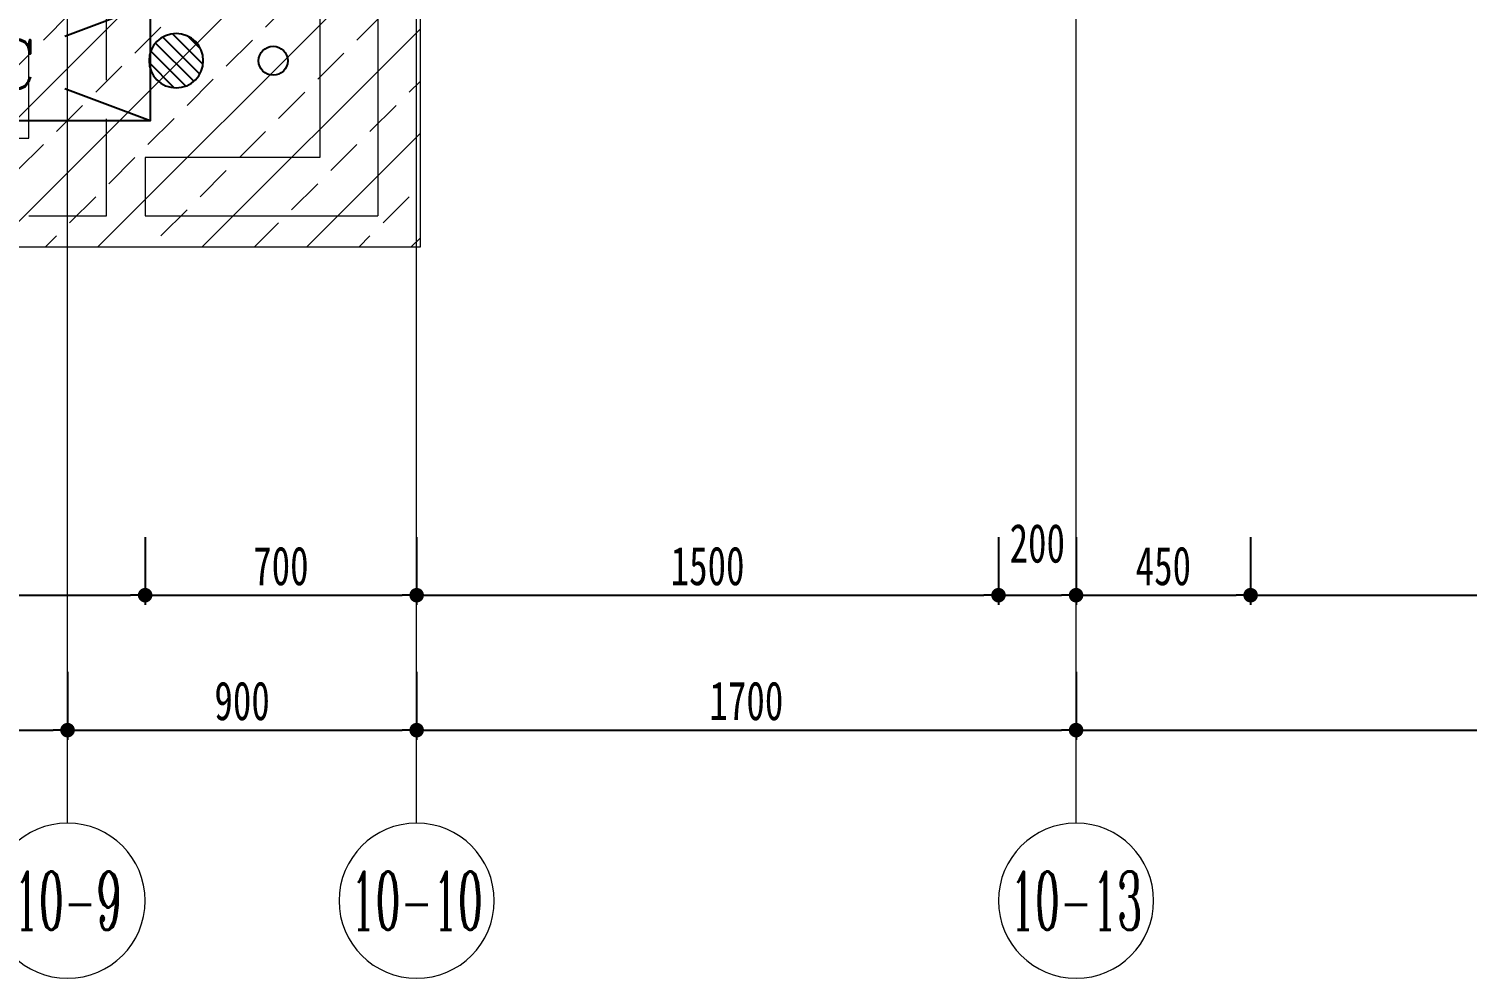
# Model space of a CAD drawing. Header units: millimetres. Extents: x 815519 to 890079, y 147095 to 251022.
# Drawn here: x 845512 to 849221, y 206951 to 209400 of the extents above; entities that cross this region are included whole.
import ezdxf
from ezdxf.enums import TextEntityAlignment as Align

# ---------------------------------------------------------------- set-up
doc = ezdxf.new("R2010")
doc.units = ezdxf.units.MM
doc.header["$LTSCALE"] = 1000
doc.linetypes.add('DASH', pattern=[0.35, 0.25, -0.1])
doc.linetypes.add('DOTE', pattern=[61.468, 50.8, -5.08, 0.508, -5.08])
doc.layers.get('Defpoints').update_dxf_attribs({"color": 1})
for name, color, linetype in [('A-尺寸标注', 53, 'Continuous'), ('KTIAO', 125, 'Continuous'), ('PIPE-凝结', 150, 'Continuous'), ('VPIPE-凝结', 151, 'TG_N')]:
    doc.layers.add(name, color=color, linetype=linetype)
for name, color, linetype, lineweight in [('L-梁', 91, 'DASH', 0), ('S-WALL', 255, 'Continuous', 0), ('S-轴号', 75, 'Continuous', 0), ('S-轴线', 149, 'DOTE', 0)]:
    doc.layers.add(name, color=color, linetype=linetype, lineweight=lineweight)
doc.styles.add('COMPLEX', font='COMPLEX')
doc.styles.get("Standard").update_dxf_attribs({"font": 'gbenor.shx', "bigfont": 'gbcbig.shx'})
doc.styles.add('TG_LINETYPE', font='SIMPLEX', dxfattribs={"width": 0.8, "height": 3, "bigfont": 'HZTXT'})
doc.styles.add('TH-STYLE1', font='', dxfattribs={"width": 0.7})
doc.styles.add('尺寸', font='ROMANC.SHX', dxfattribs={"width": 0.7})
doc.styles.get('TH-STYLE1').set_extended_font_data('STFangsong')
doc.linetypes.add('TG_N', pattern='A,2,-0.3,["N",TG_LINETYPE,S=0.1,R=0,X=-0.23,Y=-0.15],0', length=2.3)
doc.linetypes.add('空调冷凝水管', pattern='A,0.14,-0.075,0.14,-0.075,0.14,-0.075,0.14,-0.075,0.14,-0.25,["N",Standard,S=0.2,R=0,X=-0.1,Y=-0.1],-0.25', length=1.5)
doc.dimstyles.new('TH-1：50', dxfattribs={"dimscale": 50, "dimtxt": 2, "dimasz": 0.75, "dimexe": 0.5, "dimexo": 0.8, "dimgap": 0.5, "dimtad": 1, "dimdec": 0, "dimrnd": 5, "dimdsep": 46, "dimtxsty": 'TH-STYLE1', "dimblk": 'DOT', "dimcen": 1, "dimdle": 0.5, "dimclrd": 53, "dimclre": 53, "dimclrt": 2, "dimadec": 0, "dimazin": 2, "dimtfac": 1, "dimtdec": 0, "dimtix": 1, "dimtmove": 2, "dimatfit": 3, "dimldrblk": 'HBA_DIMENSION_TICK-天华', "dimfxl": 3, "dimfxlon": 1, "dimarcsym": 0})

# ---------------------------------------------------------------- blocks, each defined once
blk = doc.blocks.new('wgwegwevberr')
at = {"layer": 'L-梁', "linetype": 'DASH'}
for p, q in [((845512.3, 137843.9), (845512.3, 139243.9)), ((845712.3, 137643.9), (845712.3, 139243.9)), ((842212.3, 137843.9), (845512.3, 137843.9)), ((842012.3, 137643.9), (845712.3, 137643.9))]:
    blk.add_line(p, q, dxfattribs=at)
blk = doc.blocks.new('_Dot')
at = {"color": 33, "linetype": 'ByBlock', "lineweight": -2}
blk.add_line((-0.5, 0), (-1, 0), dxfattribs=at)
at = {"color": 33, "linetype": 'ByBlock', "const_width": 0.5}
blk.add_lwpolyline([(-0.25, 0, 1), (0.25, 0, 1)], format="xyb", close=True, dxfattribs=at)
blk = doc.blocks.new('*D468')
at = {"layer": 'A-尺寸标注', "color": 53, "lineweight": -2, "ltscale": 0.5, "transparency": 16777216}
for p, q in [((842112.3, 207740.8), (842112.3, 207565.8)), ((845612.3, 207740.8), (845612.3, 207565.8)), ((842149.8, 207590.8), (845574.8, 207590.8))]:
    blk.add_line(p, q, dxfattribs=at)
at = {"layer": 'Defpoints', "color": 0, "ltscale": 0.5, "transparency": 16777216}
for p in [(842112.3, 208476.6), (845612.3, 208476.6), (845612.3, 207590.8)]:
    blk.add_point(p, dxfattribs=at)
at = {"layer": 'A-尺寸标注', "color": 53, "lineweight": -2, "ltscale": 0.5, "transparency": 16777216, "xscale": 37.5, "yscale": 37.5, "zscale": 37.5, "rotation": 180}
blk.add_blockref('_Dot', (842112.3, 207590.8), dxfattribs=at)
at = {"layer": 'A-尺寸标注', "color": 53, "lineweight": -2, "ltscale": 0.5, "transparency": 16777216, "xscale": 37.5, "yscale": 37.5, "zscale": 37.5}
blk.add_blockref('_Dot', (845612.3, 207590.8), dxfattribs=at)
at = {"layer": 'A-尺寸标注', "color": 2, "ltscale": 0.5, "transparency": 16777216, "insert": (843862.3, 207665.8), "char_height": 100, "attachment_point": 5, "style": 'TH-STYLE1'}
blk.add_mtext('3500', dxfattribs=at)
blk = doc.blocks.new('HBA_DIMENSION_TICK-天华')
at = {"color": 50, "linetype": 'ByBlock'}
for points in [[(-72.714, 62.307), (-54.906, 79.963), (-12, -0.037), (0, 0)], [(-72.714, -62.307), (-54.906, -79.963), (-12, 0.037), (0, 0)]]:
    blk.add_solid(points, dxfattribs=at)
blk = doc.blocks.new('*D469')
at = {"layer": 'A-尺寸标注', "color": 53, "lineweight": -2, "ltscale": 0.5, "transparency": 16777216}
for p, q in [((845612.3, 207740.8), (845612.3, 207565.8)), ((846512.3, 207740.8), (846512.3, 207565.8)), ((845649.8, 207590.8), (846474.8, 207590.8))]:
    blk.add_line(p, q, dxfattribs=at)
at = {"layer": 'Defpoints', "color": 0, "ltscale": 0.5, "transparency": 16777216}
for p in [(845612.3, 208476.6), (846512.3, 208476.6), (846512.3, 207590.8)]:
    blk.add_point(p, dxfattribs=at)
at = {"layer": 'A-尺寸标注', "color": 53, "lineweight": -2, "ltscale": 0.5, "transparency": 16777216, "xscale": 37.5, "yscale": 37.5, "zscale": 37.5, "rotation": 180}
blk.add_blockref('_Dot', (845612.3, 207590.8), dxfattribs=at)
at = {"layer": 'A-尺寸标注', "color": 53, "lineweight": -2, "ltscale": 0.5, "transparency": 16777216, "xscale": 37.5, "yscale": 37.5, "zscale": 37.5}
blk.add_blockref('_Dot', (846512.3, 207590.8), dxfattribs=at)
at = {"layer": 'A-尺寸标注', "color": 2, "ltscale": 0.5, "transparency": 16777216, "insert": (846062.3, 207665.8), "char_height": 100, "attachment_point": 5, "style": 'TH-STYLE1'}
blk.add_mtext('900', dxfattribs=at)
blk = doc.blocks.new('*D470')
at = {"layer": 'A-尺寸标注', "color": 53, "lineweight": -2, "ltscale": 0.5, "transparency": 16777216}
for p, q in [((846512.3, 207740.8), (846512.3, 207565.8)), ((848212.3, 207740.8), (848212.3, 207565.8)), ((846549.8, 207590.8), (848174.8, 207590.8))]:
    blk.add_line(p, q, dxfattribs=at)
at = {"layer": 'Defpoints', "color": 0, "ltscale": 0.5, "transparency": 16777216}
for p in [(846512.3, 208476.6), (848212.3, 208476.6), (848212.3, 207590.8)]:
    blk.add_point(p, dxfattribs=at)
at = {"layer": 'A-尺寸标注', "color": 53, "lineweight": -2, "ltscale": 0.5, "transparency": 16777216, "xscale": 37.5, "yscale": 37.5, "zscale": 37.5, "rotation": 180}
blk.add_blockref('_Dot', (846512.3, 207590.8), dxfattribs=at)
at = {"layer": 'A-尺寸标注', "color": 53, "lineweight": -2, "ltscale": 0.5, "transparency": 16777216, "xscale": 37.5, "yscale": 37.5, "zscale": 37.5}
blk.add_blockref('_Dot', (848212.3, 207590.8), dxfattribs=at)
at = {"layer": 'A-尺寸标注', "color": 2, "ltscale": 0.5, "transparency": 16777216, "insert": (847362.3, 207665.8), "char_height": 100, "attachment_point": 5, "style": 'TH-STYLE1'}
blk.add_mtext('1700', dxfattribs=at)
blk = doc.blocks.new('*D471')
at = {"layer": 'A-尺寸标注', "color": 53, "lineweight": -2, "ltscale": 0.5, "transparency": 16777216}
for p, q in [((848212.3, 207740.8), (848212.3, 207565.8)), ((851412.3, 207740.8), (851412.3, 207565.8)), ((848249.8, 207590.8), (851374.8, 207590.8))]:
    blk.add_line(p, q, dxfattribs=at)
at = {"layer": 'Defpoints', "color": 0, "ltscale": 0.5, "transparency": 16777216}
for p in [(848212.3, 208476.6), (851412.3, 208476.6), (851412.3, 207590.8)]:
    blk.add_point(p, dxfattribs=at)
at = {"layer": 'A-尺寸标注', "color": 53, "lineweight": -2, "ltscale": 0.5, "transparency": 16777216, "xscale": 37.5, "yscale": 37.5, "zscale": 37.5, "rotation": 180}
blk.add_blockref('_Dot', (848212.3, 207590.8), dxfattribs=at)
at = {"layer": 'A-尺寸标注', "color": 53, "lineweight": -2, "ltscale": 0.5, "transparency": 16777216, "xscale": 37.5, "yscale": 37.5, "zscale": 37.5}
blk.add_blockref('_Dot', (851412.3, 207590.8), dxfattribs=at)
at = {"layer": 'A-尺寸标注', "color": 2, "ltscale": 0.5, "transparency": 16777216, "insert": (849812.3, 207665.8), "char_height": 100, "attachment_point": 5, "style": 'TH-STYLE1'}
blk.add_mtext('3200', dxfattribs=at)
blk = doc.blocks.new('空调室外机')
at = {"linetype": 'ByBlock', "ltscale": 0.4}
for p, q in [((-375.2, 159.4), (-155.4, 76.9)), ((205, 76.9), (424.8, 159.4)), ((-375.2, -140.6), (-155.4, -58.2)), ((205, -58.2), (424.8, -140.6))]:
    blk.add_line(p, q, dxfattribs=at)
blk.add_lwpolyline([(424.8, -140.6), (424.8, 159.4), (-375.2, 159.4), (-375.2, -140.6)], close=True, dxfattribs=at)
at = {"style": 'COMPLEX', "width": 0.8}
blk.add_attdef('AC', (-83.7, -57, 0), '', height=125, dxfattribs=at)
blk = doc.blocks.new('地漏')
h = blk.add_hatch()
h.set_pattern_fill('LINE', color=13, scale=25, angle=45, style=0)
h.set_pattern_definition([(45, (0, 0), (-16.83798023, 16.83798023), [])])
edge = h.paths.add_edge_path()
edge.add_arc((6430372.7, -196010.6), 70, 0, 360)
at = {"color": 13}
blk.add_line((6430410.5, -195951.9), (6430411.9, -195953.3), dxfattribs=at)
blk.add_circle((6430372.7, -196010.6), 70)
blk = doc.blocks.new('*D475')
at = {"layer": 'A-尺寸标注', "color": 53, "lineweight": -2, "ltscale": 0.5, "transparency": 16777216}
for p, q in [((844912.3, 208088.9), (844912.3, 207913.9)), ((845812.3, 208088.9), (845812.3, 207913.9)), ((844949.8, 207938.9), (845774.8, 207938.9))]:
    blk.add_line(p, q, dxfattribs=at)
at = {"layer": 'Defpoints', "color": 0, "ltscale": 0.5, "transparency": 16777216}
for p in [(844912.3, 208738.9), (845812.3, 208738.9), (845812.3, 207938.9)]:
    blk.add_point(p, dxfattribs=at)
at = {"layer": 'A-尺寸标注', "color": 53, "lineweight": -2, "ltscale": 0.5, "transparency": 16777216, "xscale": 37.5, "yscale": 37.5, "zscale": 37.5, "rotation": 180}
blk.add_blockref('_Dot', (844912.3, 207938.9), dxfattribs=at)
at = {"layer": 'A-尺寸标注', "color": 53, "lineweight": -2, "ltscale": 0.5, "transparency": 16777216, "xscale": 37.5, "yscale": 37.5, "zscale": 37.5}
blk.add_blockref('_Dot', (845812.3, 207938.9), dxfattribs=at)
at = {"layer": 'A-尺寸标注', "color": 2, "ltscale": 0.5, "transparency": 16777216, "insert": (845362.3, 208013.9), "char_height": 100, "attachment_point": 5, "style": 'TH-STYLE1'}
blk.add_mtext('900', dxfattribs=at)
blk = doc.blocks.new('*D476')
at = {"layer": 'A-尺寸标注', "color": 53, "lineweight": -2, "ltscale": 0.5, "transparency": 16777216}
for p, q in [((845812.3, 208088.9), (845812.3, 207913.9)), ((846512.3, 208088.9), (846512.3, 207913.9)), ((845849.8, 207938.9), (846474.8, 207938.9))]:
    blk.add_line(p, q, dxfattribs=at)
at = {"layer": 'Defpoints', "color": 0, "ltscale": 0.5, "transparency": 16777216}
for p in [(845812.3, 208738.9), (846512.3, 208738.9), (846512.3, 207938.9)]:
    blk.add_point(p, dxfattribs=at)
at = {"layer": 'A-尺寸标注', "color": 53, "lineweight": -2, "ltscale": 0.5, "transparency": 16777216, "xscale": 37.5, "yscale": 37.5, "zscale": 37.5, "rotation": 180}
blk.add_blockref('_Dot', (845812.3, 207938.9), dxfattribs=at)
at = {"layer": 'A-尺寸标注', "color": 53, "lineweight": -2, "ltscale": 0.5, "transparency": 16777216, "xscale": 37.5, "yscale": 37.5, "zscale": 37.5}
blk.add_blockref('_Dot', (846512.3, 207938.9), dxfattribs=at)
at = {"layer": 'A-尺寸标注', "color": 2, "ltscale": 0.5, "transparency": 16777216, "insert": (846162.3, 208013.9), "char_height": 100, "attachment_point": 5, "style": 'TH-STYLE1'}
blk.add_mtext('700', dxfattribs=at)
blk = doc.blocks.new('*D477')
at = {"layer": 'A-尺寸标注', "color": 53, "lineweight": -2, "ltscale": 0.5, "transparency": 16777216}
for p, q in [((846512.3, 208088.9), (846512.3, 207913.9)), ((848012.3, 208088.9), (848012.3, 207913.9)), ((846549.8, 207938.9), (847974.8, 207938.9))]:
    blk.add_line(p, q, dxfattribs=at)
at = {"layer": 'Defpoints', "color": 0, "ltscale": 0.5, "transparency": 16777216}
for p in [(846512.3, 208738.9), (848012.3, 208738.9), (848012.3, 207938.9)]:
    blk.add_point(p, dxfattribs=at)
at = {"layer": 'A-尺寸标注', "color": 53, "lineweight": -2, "ltscale": 0.5, "transparency": 16777216, "xscale": 37.5, "yscale": 37.5, "zscale": 37.5, "rotation": 180}
blk.add_blockref('_Dot', (846512.3, 207938.9), dxfattribs=at)
at = {"layer": 'A-尺寸标注', "color": 53, "lineweight": -2, "ltscale": 0.5, "transparency": 16777216, "xscale": 37.5, "yscale": 37.5, "zscale": 37.5}
blk.add_blockref('_Dot', (848012.3, 207938.9), dxfattribs=at)
at = {"layer": 'A-尺寸标注', "color": 2, "ltscale": 0.5, "transparency": 16777216, "insert": (847262.3, 208013.9), "char_height": 100, "attachment_point": 5, "style": 'TH-STYLE1'}
blk.add_mtext('1500', dxfattribs=at)
blk = doc.blocks.new('*D478')
at = {"layer": 'A-尺寸标注', "color": 53, "lineweight": -2, "ltscale": 0.5, "transparency": 16777216}
for p, q in [((848012.3, 208088.9), (848012.3, 207913.9)), ((848212.3, 208088.9), (848212.3, 207913.9)), ((848049.8, 207938.9), (848174.8, 207938.9))]:
    blk.add_line(p, q, dxfattribs=at)
at = {"layer": 'Defpoints', "color": 0, "ltscale": 0.5, "transparency": 16777216}
for p in [(848012.3, 208738.9), (848212.3, 208738.9), (848212.3, 207938.9)]:
    blk.add_point(p, dxfattribs=at)
at = {"layer": 'A-尺寸标注', "color": 53, "lineweight": -2, "ltscale": 0.5, "transparency": 16777216, "xscale": 37.5, "yscale": 37.5, "zscale": 37.5, "rotation": 180}
blk.add_blockref('_Dot', (848012.3, 207938.9), dxfattribs=at)
at = {"layer": 'A-尺寸标注', "color": 53, "lineweight": -2, "ltscale": 0.5, "transparency": 16777216, "xscale": 37.5, "yscale": 37.5, "zscale": 37.5}
blk.add_blockref('_Dot', (848212.3, 207938.9), dxfattribs=at)
at = {"layer": 'A-尺寸标注', "color": 2, "ltscale": 0.5, "transparency": 16777216, "insert": (848112.3, 208072.2), "char_height": 100, "attachment_point": 5, "style": 'TH-STYLE1'}
blk.add_mtext('200', dxfattribs=at)
blk = doc.blocks.new('*D479')
at = {"layer": 'A-尺寸标注', "color": 53, "lineweight": -2, "ltscale": 0.5, "transparency": 16777216}
for p, q in [((848212.3, 208088.9), (848212.3, 207913.9)), ((848662.3, 208088.9), (848662.3, 207913.9)), ((848249.8, 207938.9), (848624.8, 207938.9))]:
    blk.add_line(p, q, dxfattribs=at)
at = {"layer": 'Defpoints', "color": 0, "ltscale": 0.5, "transparency": 16777216}
for p in [(848212.3, 208738.9), (848662.3, 208738.9), (848662.3, 207938.9)]:
    blk.add_point(p, dxfattribs=at)
at = {"layer": 'A-尺寸标注', "color": 53, "lineweight": -2, "ltscale": 0.5, "transparency": 16777216, "xscale": 37.5, "yscale": 37.5, "zscale": 37.5, "rotation": 180}
blk.add_blockref('_Dot', (848212.3, 207938.9), dxfattribs=at)
at = {"layer": 'A-尺寸标注', "color": 53, "lineweight": -2, "ltscale": 0.5, "transparency": 16777216, "xscale": 37.5, "yscale": 37.5, "zscale": 37.5}
blk.add_blockref('_Dot', (848662.3, 207938.9), dxfattribs=at)
at = {"layer": 'A-尺寸标注', "color": 2, "ltscale": 0.5, "transparency": 16777216, "insert": (848437.3, 208013.9), "char_height": 100, "attachment_point": 5, "style": 'TH-STYLE1'}
blk.add_mtext('450', dxfattribs=at)
blk = doc.blocks.new('*D480')
at = {"layer": 'A-尺寸标注', "color": 53, "lineweight": -2, "ltscale": 0.5, "transparency": 16777216}
for p, q in [((848662.3, 208088.9), (848662.3, 207913.9)), ((850162.3, 208088.9), (850162.3, 207913.9)), ((848699.8, 207938.9), (850124.8, 207938.9))]:
    blk.add_line(p, q, dxfattribs=at)
at = {"layer": 'Defpoints', "color": 0, "ltscale": 0.5, "transparency": 16777216}
for p in [(848662.3, 208738.9), (850162.3, 208738.9), (850162.3, 207938.9)]:
    blk.add_point(p, dxfattribs=at)
at = {"layer": 'A-尺寸标注', "color": 53, "lineweight": -2, "ltscale": 0.5, "transparency": 16777216, "xscale": 37.5, "yscale": 37.5, "zscale": 37.5, "rotation": 180}
blk.add_blockref('_Dot', (848662.3, 207938.9), dxfattribs=at)
at = {"layer": 'A-尺寸标注', "color": 53, "lineweight": -2, "ltscale": 0.5, "transparency": 16777216, "xscale": 37.5, "yscale": 37.5, "zscale": 37.5}
blk.add_blockref('_Dot', (850162.3, 207938.9), dxfattribs=at)
at = {"layer": 'A-尺寸标注', "color": 2, "ltscale": 0.5, "transparency": 16777216, "insert": (849412.3, 208013.9), "char_height": 100, "attachment_point": 5, "style": 'TH-STYLE1'}
blk.add_mtext('1500', dxfattribs=at)
blk = doc.blocks.new('hl_Axis-A2')
at = {"color": 75, "ltscale": 2}
blk.add_line((16, 0), (0, 0), dxfattribs=at)
at = {"color": 75}
blk.add_circle((19, 0), 3, dxfattribs=at)
at = {"color": 2, "style": '尺寸', "width": 0.7}
blk.add_attdef('轴号', text='', height=3, dxfattribs=at).set_placement((19, 0), align=Align.MIDDLE_CENTER)

msp = doc.modelspace()

# ---------------------------------------------------------------- hatches: boundary and pattern name
at = {"layer": 'S-WALL', "ltscale": 0.5}
h = msp.add_hatch(dxfattribs=at)
h.set_pattern_fill('ANSI33', color=251, scale=30)
h.set_pattern_definition([(45, (-6788.62, -29122.43), (-134.70384, 134.70384), []), (45, (-6653.91, -29122.43), (-134.70384, 134.70384), [95.25, -47.625])])
h.paths.add_polyline_path([(846521.9, 209717.5), (844912.3, 209717.5), (844912.3, 208837.5), (846521.9, 208837.5)])

# ---------------------------------------------------------------- linework, layer by layer
at = {"layer": 'PIPE-凝结', "linetype": '空调冷凝水管', "ltscale": 0.5}
msp.add_circle((846142.3, 209317.5), 37.5, dxfattribs=at)
at = {"layer": 'S-WALL'}
for p, q in [((846262.3, 209717.5), (846262.3, 209067.5)), ((846412.3, 209717.5), (846412.3, 208917.5)), ((846262.3, 209067.5), (845812.3, 209067.5)), ((845812.3, 209067.5), (845812.3, 208917.5)), ((845812.3, 208917.5), (846412.3, 208917.5))]:
    msp.add_line(p, q, dxfattribs=at)
at = {"layer": 'S-WALL', "ltscale": 0.5}
msp.add_lwpolyline([(846521.9, 209717.5), (844912.3, 209717.5), (844912.3, 208837.5), (846521.9, 208837.5)], close=True, dxfattribs=at)
at = {"layer": 'S-轴线', "linetype": 'DOTE', "ltscale": 0.03}
for p, q in [((845612.3, 207938.9), (845612.3, 219864.7)), ((846512.3, 207938.9), (846512.3, 219864.7)), ((848212.3, 207938.9), (848212.3, 219864.7))]:
    msp.add_line(p, q, dxfattribs=at)

# ---------------------------------------------------------------- block references
at = {"layer": 'KTIAO', "extrusion": (0, 0, -1)}
ref = msp.add_blockref('空调室外机', (-845450.1, 209303.1), dxfattribs=dict(at, zscale=-1))
ref.add_attrib('AC', '2AC', (845267.1, 209246.1), dxfattribs={"layer": '0', "height": 125, "style": 'COMPLEX', "width": 0.8})
at = {"layer": 'L-梁', "color": 7}
msp.add_blockref('wgwegwevberr', (0, 71273.6), dxfattribs=at)
at = {"layer": 'S-轴号'}
ref = msp.add_blockref('hl_Axis-A2', (845612.3, 208417.5), dxfattribs=dict(at, xscale=-66.66666666666666, yscale=66.66666666666666, zscale=66.66666666666666, rotation=90))
ref.add_attrib('轴号', '10-9', dxfattribs={"layer": '0', "color": 2, "height": 150, "style": '尺寸', "width": 0.5}).set_placement((845612.3, 207150.8), align=Align.MIDDLE_CENTER)
ref = msp.add_blockref('hl_Axis-A2', (846512.3, 208417.5), dxfattribs=dict(at, xscale=-66.66666666666666, yscale=66.66666666666666, zscale=66.66666666666666, rotation=90))
ref.add_attrib('轴号', '10-10', dxfattribs={"layer": '0', "color": 2, "height": 150, "style": '尺寸', "width": 0.5}).set_placement((846512.3, 207150.8), align=Align.MIDDLE_CENTER)
ref = msp.add_blockref('hl_Axis-A2', (848212.3, 208417.5), dxfattribs=dict(at, xscale=-66.66666666666666, yscale=66.66666666666666, zscale=66.66666666666666, rotation=90))
ref.add_attrib('轴号', '10-13', dxfattribs={"layer": '0', "color": 2, "height": 150, "style": '尺寸', "width": 0.5}).set_placement((848212.3, 207150.8), align=Align.MIDDLE_CENTER)
at = {"layer": 'VPIPE-凝结', "xscale": -1, "rotation": 180}
msp.add_blockref('地漏', (-5584480.4, 13306.9), dxfattribs=at)

# ---------------------------------------------------------------- dimensions: what is measured, and where the dimension line sits
at = {"layer": 'A-尺寸标注', "ltscale": 0.5}
for p1, p2, distance, picture, middle in [((844912.3, 208738.9), (845812.3, 208738.9), -800, '*D475', (845362.3, 208013.9)), ((845812.3, 208738.9), (846512.3, 208738.9), -800, '*D476', (846162.3, 208013.9)), ((846512.3, 208738.9), (848012.3, 208738.9), -800, '*D477', (847262.3, 208013.9)), ((848212.3, 208738.9), (848662.3, 208738.9), -800, '*D479', (848437.3, 208013.9)), ((848662.3, 208738.9), (850162.3, 208738.9), -800, '*D480', (849412.3, 208013.9)), ((842112.3, 208476.6), (845612.3, 208476.6), -885.8, '*D468', (843862.3, 207665.8)), ((845612.3, 208476.6), (846512.3, 208476.6), -885.8, '*D469', (846062.3, 207665.8)), ((846512.3, 208476.6), (848212.3, 208476.6), -885.8, '*D470', (847362.3, 207665.8)), ((848212.3, 208476.6), (851412.3, 208476.6), -885.8, '*D471', (849812.3, 207665.8))]:
    dim = msp.add_aligned_dim(p1=p1, p2=p2, distance=distance, dimstyle='TH-1：50', dxfattribs=at)
    dim.commit()
    dim.dimension.update_dxf_attribs({"geometry": picture, "text_midpoint": middle})
dim = msp.add_linear_dim(base=(848212.3, 207938.9), p1=(848012.3, 208738.9), p2=(848212.3, 208738.9), angle=0, dimstyle='TH-1：50', dxfattribs=at)
dim.commit()
dim.dimension.update_dxf_attribs({"geometry": '*D478', "text_midpoint": (848112.3, 208072.2), "dimtype": 161})

doc.saveas('drawing.dxf')
